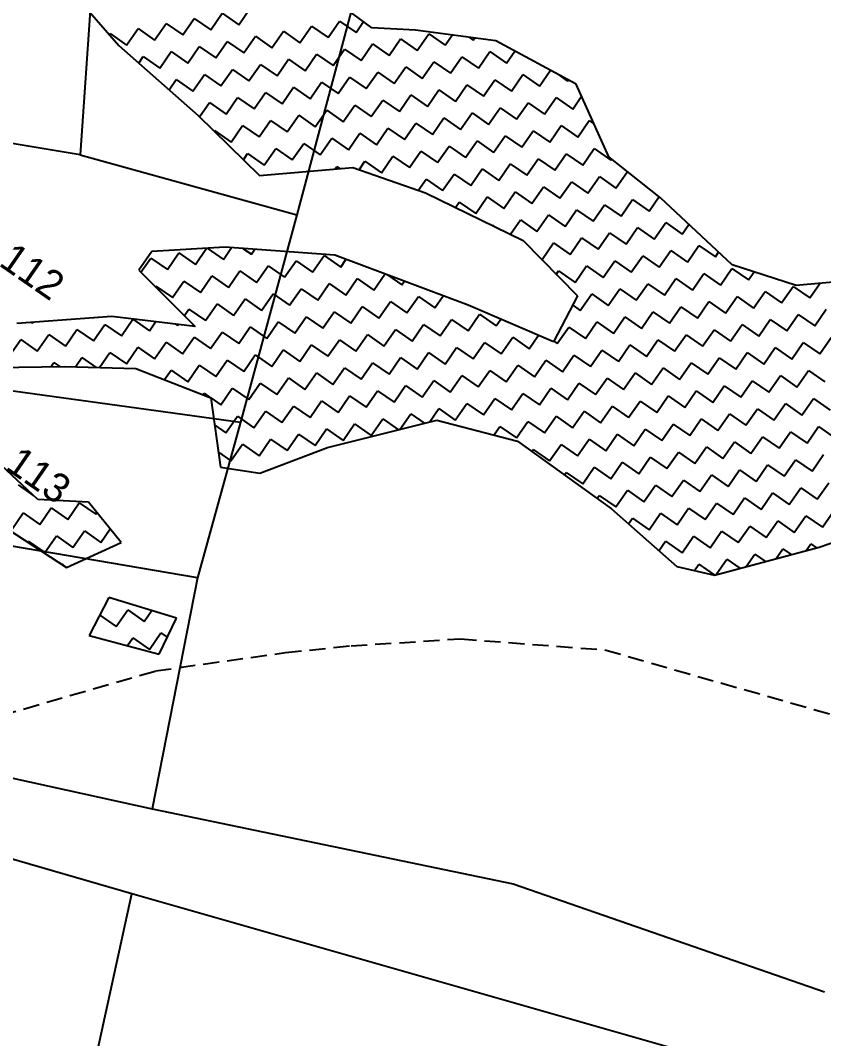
# Model space of a CAD drawing. Header units: metres. Extents: x 282167 to 284586, y 2020907 to 2023042.
# Drawn here: x 283456.2 to 283705.8, y 2021604.4 to 2021920.7 of the extents above; entities that cross this region are included whole.
import ezdxf
from ezdxf.enums import TextEntityAlignment as Align

# ---------------------------------------------------------------- set-up
doc = ezdxf.new("R2010")
doc.units = ezdxf.units.M
doc.header["$MEASUREMENT"] = 0
doc.linetypes.add('DASHED', pattern=[0.75, 0.5, -0.25])
for name, color, linetype in [('LINE_FOOTPATH', 1, 'DASHED'), ('POLY_HATCH', 12, 'Continuous'), ('POLY_PARCEL', 6, 'Continuous'), ('POLY_WATER', 4, 'Continuous'), ('TEXT_PARCEL', 7, 'Continuous')]:
    doc.layers.add(name, color=color, linetype=linetype)
doc.styles.add('TEXT_MAP', font='', dxfattribs={"height": 2.5})
doc.styles.get('TEXT_MAP').set_extended_font_data('Kruti Dev 050')

msp = doc.modelspace()

# ---------------------------------------------------------------- linework, layer by layer
at = {"layer": 'LINE_FOOTPATH', "ltscale": 10}
for p, q in [((283559.02, 2021726.4), (283592.95, 2021728.55)), ((283592.95, 2021728.55), (283637.87, 2021725.11)), ((283538.65, 2021724.31), (283559.02, 2021726.4)), ((283498.18, 2021718.57), (283538.65, 2021724.31)), ((283637.87, 2021725.11), (283709, 2021704.87)), ((283450.03, 2021704.67), (283498.18, 2021718.57))]:
    msp.add_line(p, q, dxfattribs=at)
at = {"layer": 'POLY_HATCH'}
for p, q in [((283466.45, 2021936.34), (283486.82, 2021912.87)), ((283565.47, 2021918.37), (283547.4, 2021931.67)), ((283578.96, 2021917.59), (283565.47, 2021918.37)), ((283603.96, 2021914.29), (283578.96, 2021917.59)), ((283486.82, 2021912.87), (283511.5, 2021891.1)), ((283628.96, 2021900.87), (283603.96, 2021914.29)), ((283639.05, 2021878.3), (283628.96, 2021900.87)), ((283511.5, 2021891.1), (283530.54, 2021872.45)), ((283655.17, 2021865.56), (283639.05, 2021878.3)), ((283530.54, 2021872.45), (283559.55, 2021874.94)), ((283559.55, 2021874.94), (283582.16, 2021867.07)), ((283582.16, 2021867.07), (283612.46, 2021852.31)), ((283677.37, 2021844.73), (283655.17, 2021865.56)), ((283612.46, 2021852.31), (283629.4, 2021835.12)), ((283497.07, 2021848.9), (283493.06, 2021843.11)), ((283519.84, 2021850.26), (283497.07, 2021848.9)), ((283553.91, 2021847.69), (283519.84, 2021850.26)), ((283595.4, 2021832.18), (283553.91, 2021847.69)), ((283493.06, 2021843.11), (283510.52, 2021825.56)), ((283697.25, 2021838.33), (283677.37, 2021844.73)), ((283747.09, 2021842.75), (283697.25, 2021838.33)), ((283629.4, 2021835.12), (283621.86, 2021820.86)), ((283621.86, 2021820.86), (283595.4, 2021832.18)), ((283484.63, 2021828.69), (283455.09, 2021826.56)), ((283510.52, 2021825.56), (283484.63, 2021828.69)), ((283436.89, 2021812.68), (283469.96, 2021813.15)), ((283469.96, 2021813.15), (283492.16, 2021812.56)), ((283492.16, 2021812.56), (283515.46, 2021803.43)), ((283461.63, 2021771.79), (283429.99, 2021801.5)), ((283515.46, 2021803.43), (283518.45, 2021781.88)), ((283551.71, 2021787.99), (283585.63, 2021796.43)), ((283585.63, 2021796.43), (283610.74, 2021789.93)), ((283610.74, 2021789.93), (283639.87, 2021768.97)), ((283530.61, 2021780.02), (283551.71, 2021787.99)), ((283518.45, 2021781.88), (283530.61, 2021780.02)), ((283477.44, 2021770.97), (283461.63, 2021771.79)), ((283487.59, 2021758.43), (283477.44, 2021770.97)), ((283639.87, 2021768.97), (283660.17, 2021751.01)), ((283704.41, 2021757.01), (283729.08, 2021765.62)), ((283452.29, 2021762.62), (283470.56, 2021750.74)), ((283470.56, 2021750.74), (283487.59, 2021758.43)), ((283671.91, 2021748.37), (283704.41, 2021757.01)), ((283660.17, 2021751.01), (283671.91, 2021748.37)), ((283483.77, 2021741.39), (283477.59, 2021729.56)), ((283504.7, 2021734.93), (283483.77, 2021741.39)), ((283499.35, 2021723.84), (283504.7, 2021734.93)), ((283477.59, 2021729.56), (283499.35, 2021723.84))]:
    msp.add_line(p, q, dxfattribs=at)
at = {"layer": 'POLY_HATCH', "linetype": 'Continuous'}
for p, q in [((283515.39, 2021917.72), (283518.96, 2021922.87)), ((283518.96, 2021922.87), (283524.1, 2021919.3)), ((283524.1, 2021919.3), (283527.67, 2021924.45)), ((283497.96, 2021914.56), (283501.53, 2021919.71)), ((283501.53, 2021919.71), (283506.68, 2021916.14)), ((283506.68, 2021916.14), (283510.24, 2021921.29)), ((283510.24, 2021921.29), (283515.39, 2021917.72)), ((283543.11, 2021913.75), (283546.68, 2021918.9)), ((283546.68, 2021918.9), (283551.83, 2021915.33)), ((283551.83, 2021915.33), (283555.39, 2021920.48)), ((283555.39, 2021920.48), (283560.54, 2021916.91)), ((283560.54, 2021916.91), (283562.87, 2021920.28)), ((283483.89, 2021916.24), (283484.1, 2021916.55)), ((283484.1, 2021916.55), (283489.25, 2021912.98)), ((283489.25, 2021912.98), (283492.82, 2021918.13)), ((283492.82, 2021918.13), (283497.96, 2021914.56)), ((283525.69, 2021910.59), (283529.25, 2021915.74)), ((283529.25, 2021915.74), (283534.4, 2021912.17)), ((283534.4, 2021912.17), (283537.97, 2021917.32)), ((283537.97, 2021917.32), (283543.11, 2021913.75)), ((283579.55, 2021911.36), (283583.11, 2021916.51)), ((283583.11, 2021916.51), (283588.26, 2021912.94)), ((283588.26, 2021912.94), (283590.43, 2021916.08)), ((283595.74, 2021915.38), (283596.97, 2021914.52)), ((283596.97, 2021914.52), (283597.41, 2021915.16)), ((283508.26, 2021907.43), (283511.82, 2021912.58)), ((283511.82, 2021912.58), (283516.97, 2021909.01)), ((283516.97, 2021909.01), (283520.54, 2021914.16)), ((283520.54, 2021914.16), (283525.69, 2021910.59)), ((283562.12, 2021908.2), (283565.69, 2021913.35)), ((283565.69, 2021913.35), (283570.83, 2021909.78)), ((283570.83, 2021909.78), (283574.4, 2021914.93)), ((283574.4, 2021914.93), (283579.55, 2021911.36)), ((283493.01, 2021907.41), (283494.4, 2021909.41)), ((283494.4, 2021909.41), (283499.55, 2021905.85)), ((283499.55, 2021905.85), (283503.11, 2021910.99)), ((283503.11, 2021910.99), (283508.26, 2021907.43)), ((283544.69, 2021905.04), (283548.26, 2021910.18)), ((283548.26, 2021910.18), (283553.41, 2021906.62)), ((283553.41, 2021906.62), (283556.97, 2021911.77)), ((283556.97, 2021911.77), (283562.12, 2021908.2)), ((283589.84, 2021904.23), (283593.41, 2021909.38)), ((283593.41, 2021909.38), (283598.55, 2021905.81)), ((283598.55, 2021905.81), (283602.12, 2021910.96)), ((283602.12, 2021910.96), (283607.27, 2021907.39)), ((283607.27, 2021907.39), (283609.86, 2021911.13)), ((283527.27, 2021901.88), (283530.83, 2021907.02)), ((283530.83, 2021907.02), (283535.98, 2021903.46)), ((283535.98, 2021903.46), (283539.55, 2021908.6)), ((283539.55, 2021908.6), (283544.69, 2021905.04)), ((283572.41, 2021901.07), (283575.98, 2021906.21)), ((283575.98, 2021906.21), (283581.13, 2021902.65)), ((283581.13, 2021902.65), (283584.69, 2021907.79)), ((283584.69, 2021907.79), (283589.84, 2021904.23)), ((283509.84, 2021898.71), (283513.41, 2021903.86)), ((283513.41, 2021903.86), (283518.55, 2021900.3)), ((283518.55, 2021900.3), (283522.12, 2021905.44)), ((283522.12, 2021905.44), (283527.27, 2021901.88)), ((283554.99, 2021897.91), (283558.55, 2021903.05)), ((283558.55, 2021903.05), (283563.7, 2021899.49)), ((283563.7, 2021899.49), (283567.27, 2021904.63)), ((283567.27, 2021904.63), (283572.41, 2021901.07)), ((283608.85, 2021898.68), (283612.41, 2021903.82)), ((283612.41, 2021903.82), (283617.56, 2021900.26)), ((283617.56, 2021900.26), (283620.96, 2021905.16)), ((283623.25, 2021903.93), (283626.27, 2021901.84)), ((283502.47, 2021899.07), (283504.69, 2021902.28)), ((283504.69, 2021902.28), (283509.84, 2021898.71)), ((283537.56, 2021894.74), (283541.13, 2021899.89)), ((283541.13, 2021899.89), (283546.27, 2021896.32)), ((283546.27, 2021896.32), (283549.84, 2021901.47)), ((283549.84, 2021901.47), (283554.99, 2021897.91)), ((283591.42, 2021895.51), (283594.99, 2021900.66)), ((283594.99, 2021900.66), (283600.13, 2021897.1)), ((283600.13, 2021897.1), (283603.7, 2021902.24)), ((283603.7, 2021902.24), (283608.85, 2021898.68)), ((283626.27, 2021901.84), (283626.51, 2021902.18)), ((283520.13, 2021891.58), (283523.7, 2021896.73)), ((283523.7, 2021896.73), (283528.85, 2021893.16)), ((283528.85, 2021893.16), (283532.41, 2021898.31)), ((283532.41, 2021898.31), (283537.56, 2021894.74)), ((283573.99, 2021892.35), (283577.56, 2021897.5)), ((283577.56, 2021897.5), (283582.71, 2021893.93)), ((283582.71, 2021893.93), (283586.27, 2021899.08)), ((283586.27, 2021899.08), (283591.42, 2021895.51)), ((283619.14, 2021891.54), (283622.71, 2021896.69)), ((283622.71, 2021896.69), (283627.86, 2021893.12)), ((283627.86, 2021893.12), (283630.63, 2021897.13)), ((283511.9, 2021890.7), (283514.99, 2021895.15)), ((283514.99, 2021895.15), (283520.13, 2021891.58)), ((283556.57, 2021889.19), (283560.13, 2021894.34)), ((283560.13, 2021894.34), (283565.28, 2021890.77)), ((283565.28, 2021890.77), (283568.85, 2021895.92)), ((283568.85, 2021895.92), (283573.99, 2021892.35)), ((283601.72, 2021888.38), (283605.28, 2021893.53)), ((283605.28, 2021893.53), (283610.43, 2021889.96)), ((283610.43, 2021889.96), (283614, 2021895.11)), ((283614, 2021895.11), (283619.14, 2021891.54)), ((283539.14, 2021886.03), (283542.71, 2021891.18)), ((283542.71, 2021891.18), (283547.85, 2021887.61)), ((283547.85, 2021887.61), (283551.42, 2021892.76)), ((283551.42, 2021892.76), (283556.57, 2021889.19)), ((283584.29, 2021885.22), (283587.85, 2021890.37)), ((283587.85, 2021890.37), (283593, 2021886.8)), ((283593, 2021886.8), (283596.57, 2021891.95)), ((283596.57, 2021891.95), (283601.72, 2021888.38)), ((283521.71, 2021882.87), (283525.28, 2021888.02)), ((283525.28, 2021888.02), (283530.43, 2021884.45)), ((283530.43, 2021884.45), (283533.99, 2021889.6)), ((283533.99, 2021889.6), (283539.14, 2021886.03)), ((283566.86, 2021882.06), (283570.43, 2021887.21)), ((283570.43, 2021887.21), (283575.58, 2021883.64)), ((283575.58, 2021883.64), (283579.14, 2021888.79)), ((283579.14, 2021888.79), (283584.29, 2021885.22)), ((283620.72, 2021882.83), (283624.29, 2021887.98)), ((283624.29, 2021887.98), (283629.44, 2021884.41)), ((283629.44, 2021884.41), (283633, 2021889.56)), ((283633, 2021889.56), (283634.47, 2021888.54)), ((283516.44, 2021886.26), (283516.57, 2021886.43)), ((283516.57, 2021886.43), (283521.71, 2021882.87)), ((283549.44, 2021878.9), (283553, 2021884.04)), ((283553, 2021884.04), (283558.15, 2021880.48)), ((283558.15, 2021880.48), (283561.71, 2021885.63)), ((283561.71, 2021885.63), (283566.86, 2021882.06)), ((283603.3, 2021879.67), (283606.86, 2021884.82)), ((283606.86, 2021884.82), (283612.01, 2021881.25)), ((283612.01, 2021881.25), (283615.58, 2021886.4)), ((283615.58, 2021886.4), (283620.72, 2021882.83)), ((283532.01, 2021875.74), (283535.57, 2021880.88)), ((283535.57, 2021880.88), (283540.72, 2021877.32)), ((283540.72, 2021877.32), (283544.29, 2021882.46)), ((283544.29, 2021882.46), (283549.44, 2021878.9)), ((283585.87, 2021876.51), (283589.44, 2021881.65)), ((283589.44, 2021881.65), (283594.58, 2021878.09)), ((283594.58, 2021878.09), (283598.15, 2021883.24)), ((283598.15, 2021883.24), (283603.3, 2021879.67)), ((283631.02, 2021875.7), (283634.58, 2021880.84)), ((283634.58, 2021880.84), (283639.73, 2021877.28)), ((283525.52, 2021877.37), (283526.86, 2021879.3)), ((283526.86, 2021879.3), (283532.01, 2021875.74)), ((283568.44, 2021873.35), (283572.01, 2021878.49)), ((283572.01, 2021878.49), (283577.16, 2021874.93)), ((283577.16, 2021874.93), (283580.72, 2021880.07)), ((283580.72, 2021880.07), (283585.87, 2021876.51)), ((283613.59, 2021872.54), (283617.16, 2021877.68)), ((283617.16, 2021877.68), (283622.3, 2021874.12)), ((283622.3, 2021874.12), (283625.87, 2021879.26)), ((283625.87, 2021879.26), (283631.02, 2021875.7)), ((283639.73, 2021877.28), (283639.94, 2021877.59)), ((283553.98, 2021874.47), (283554.58, 2021875.33)), ((283554.58, 2021875.33), (283555.63, 2021874.61)), ((283561.47, 2021874.28), (283563.3, 2021876.91)), ((283563.3, 2021876.91), (283568.44, 2021873.35)), ((283596.16, 2021869.37), (283599.73, 2021874.52)), ((283599.73, 2021874.52), (283604.88, 2021870.96)), ((283604.88, 2021870.96), (283608.44, 2021876.1)), ((283608.44, 2021876.1), (283613.59, 2021872.54)), ((283579.88, 2021867.86), (283582.3, 2021871.36)), ((283582.3, 2021871.36), (283587.45, 2021867.79)), ((283587.45, 2021867.79), (283591.02, 2021872.94)), ((283591.02, 2021872.94), (283596.16, 2021869.37)), ((283632.6, 2021866.98), (283636.16, 2021872.13)), ((283636.16, 2021872.13), (283641.31, 2021868.57)), ((283641.31, 2021868.57), (283644.87, 2021873.7)), ((283615.17, 2021863.82), (283618.74, 2021868.97)), ((283618.74, 2021868.97), (283623.88, 2021865.4)), ((283623.88, 2021865.4), (283627.45, 2021870.55)), ((283627.45, 2021870.55), (283632.6, 2021866.98)), ((283597.74, 2021860.66), (283601.31, 2021865.81)), ((283601.31, 2021865.81), (283606.46, 2021862.24)), ((283606.46, 2021862.24), (283610.02, 2021867.39)), ((283610.02, 2021867.39), (283615.17, 2021863.82)), ((283642.89, 2021859.85), (283646.46, 2021865)), ((283646.46, 2021865), (283651.61, 2021861.43)), ((283651.61, 2021861.43), (283654.72, 2021865.92)), ((283591.44, 2021862.55), (283592.6, 2021864.23)), ((283592.6, 2021864.23), (283597.74, 2021860.66)), ((283625.47, 2021856.69), (283629.03, 2021861.84)), ((283629.03, 2021861.84), (283634.18, 2021858.27)), ((283634.18, 2021858.27), (283637.74, 2021863.42)), ((283637.74, 2021863.42), (283642.89, 2021859.85)), ((283608.52, 2021854.23), (283611.6, 2021858.68)), ((283611.6, 2021858.68), (283616.75, 2021855.11)), ((283616.75, 2021855.11), (283620.32, 2021860.26)), ((283620.32, 2021860.26), (283625.47, 2021856.69)), ((283602.83, 2021857), (283602.89, 2021857.09)), ((283602.89, 2021857.09), (283603.5, 2021856.67)), ((283644.47, 2021851.14), (283648.04, 2021856.29)), ((283648.04, 2021856.29), (283653.19, 2021852.72)), ((283653.19, 2021852.72), (283656.75, 2021857.87)), ((283656.75, 2021857.87), (283661.9, 2021854.3)), ((283661.9, 2021854.3), (283663.98, 2021857.3)), ((283627.05, 2021847.98), (283630.61, 2021853.12)), ((283630.61, 2021853.12), (283635.76, 2021849.56)), ((283635.76, 2021849.56), (283639.33, 2021854.7)), ((283639.33, 2021854.7), (283644.47, 2021851.14)), ((283510.61, 2021844.85), (283514.12, 2021849.92)), ((283514.28, 2021849.93), (283519.32, 2021846.43)), ((283519.32, 2021846.43), (283521.87, 2021850.11)), ((283525.4, 2021849.84), (283528.04, 2021848.02)), ((283528.04, 2021848.02), (283529.11, 2021849.56)), ((283618.33, 2021846.4), (283621.9, 2021851.54)), ((283621.9, 2021851.54), (283627.05, 2021847.98)), ((283654.77, 2021844.01), (283658.33, 2021849.15)), ((283658.33, 2021849.15), (283663.48, 2021845.59)), ((283663.48, 2021845.59), (283667.05, 2021850.73)), ((283667.05, 2021850.73), (283672.19, 2021847.17)), ((283672.19, 2021847.17), (283673.21, 2021848.63)), ((283493.71, 2021842.45), (283496.75, 2021846.84)), ((283496.75, 2021846.84), (283501.9, 2021843.27)), ((283501.9, 2021843.27), (283505.46, 2021848.42)), ((283505.46, 2021848.42), (283510.61, 2021844.85)), ((283538.33, 2021840.88), (283541.9, 2021846.03)), ((283541.9, 2021846.03), (283547.04, 2021842.46)), ((283547.04, 2021842.46), (283550.61, 2021847.61)), ((283550.61, 2021847.61), (283555.76, 2021844.04)), ((283555.76, 2021844.04), (283557.38, 2021846.39)), ((283618.19, 2021846.5), (283618.33, 2021846.4)), ((283637.34, 2021840.84), (283640.91, 2021845.99)), ((283640.91, 2021845.99), (283646.05, 2021842.42)), ((283646.05, 2021842.42), (283649.62, 2021847.57)), ((283649.62, 2021847.57), (283654.77, 2021844.01)), ((283520.9, 2021837.72), (283524.47, 2021842.87)), ((283524.47, 2021842.87), (283529.62, 2021839.3)), ((283529.62, 2021839.3), (283533.18, 2021844.45)), ((283533.18, 2021844.45), (283538.33, 2021840.88)), ((283622.79, 2021841.83), (283623.48, 2021842.83)), ((283623.48, 2021842.83), (283628.63, 2021839.26)), ((283628.63, 2021839.26), (283632.19, 2021844.41)), ((283632.19, 2021844.41), (283637.34, 2021840.84)), ((283673.77, 2021838.45), (283677.34, 2021843.6)), ((283677.34, 2021843.6), (283682.49, 2021840.03)), ((283682.49, 2021840.03), (283684.21, 2021842.53)), ((283503.48, 2021834.56), (283507.04, 2021839.71)), ((283507.04, 2021839.71), (283512.19, 2021836.14)), ((283512.19, 2021836.14), (283515.76, 2021841.29)), ((283515.76, 2021841.29), (283520.9, 2021837.72)), ((283557.34, 2021835.33), (283560.91, 2021840.48)), ((283560.91, 2021840.48), (283566.05, 2021836.91)), ((283566.05, 2021836.91), (283569.49, 2021841.87)), ((283570.37, 2021841.54), (283574.77, 2021838.49)), ((283574.77, 2021838.49), (283575.54, 2021839.61)), ((283656.35, 2021835.29), (283659.91, 2021840.44)), ((283659.91, 2021840.44), (283665.06, 2021836.87)), ((283665.06, 2021836.87), (283668.63, 2021842.02)), ((283668.63, 2021842.02), (283673.77, 2021838.45)), ((283498.2, 2021837.94), (283498.33, 2021838.13)), ((283498.33, 2021838.13), (283503.48, 2021834.56)), ((283539.91, 2021832.17), (283543.48, 2021837.32)), ((283543.48, 2021837.32), (283548.63, 2021833.75)), ((283548.63, 2021833.75), (283552.19, 2021838.9)), ((283552.19, 2021838.9), (283557.34, 2021835.33)), ((283638.92, 2021832.13), (283642.49, 2021837.28)), ((283642.49, 2021837.28), (283647.63, 2021833.71)), ((283647.63, 2021833.71), (283651.2, 2021838.86)), ((283651.2, 2021838.86), (283656.35, 2021835.29)), ((283684.07, 2021831.32), (283687.63, 2021836.47)), ((283687.63, 2021836.47), (283692.78, 2021832.9)), ((283692.78, 2021832.9), (283696.35, 2021838.05)), ((283696.35, 2021838.05), (283701.5, 2021834.48)), ((283701.5, 2021834.48), (283704.61, 2021838.98)), ((283522.49, 2021829.01), (283526.05, 2021834.15)), ((283526.05, 2021834.15), (283531.2, 2021830.59)), ((283531.2, 2021830.59), (283534.77, 2021835.74)), ((283534.77, 2021835.74), (283539.91, 2021832.17)), ((283567.63, 2021828.2), (283571.2, 2021833.35)), ((283571.2, 2021833.35), (283576.35, 2021829.78)), ((283576.35, 2021829.78), (283579.91, 2021834.93)), ((283579.91, 2021834.93), (283585.06, 2021831.36)), ((283585.06, 2021831.36), (283587.64, 2021835.08)), ((283630.21, 2021830.55), (283633.77, 2021835.7)), ((283633.77, 2021835.7), (283638.92, 2021832.13)), ((283666.64, 2021828.16), (283670.21, 2021833.31)), ((283670.21, 2021833.31), (283675.36, 2021829.74)), ((283675.36, 2021829.74), (283678.92, 2021834.89)), ((283678.92, 2021834.89), (283684.07, 2021831.32)), ((283507.18, 2021828.91), (283508.63, 2021830.99)), ((283508.63, 2021830.99), (283513.77, 2021827.43)), ((283513.77, 2021827.43), (283517.34, 2021832.57)), ((283517.34, 2021832.57), (283522.49, 2021829.01)), ((283550.21, 2021825.04), (283553.77, 2021830.18)), ((283553.77, 2021830.18), (283558.92, 2021826.62)), ((283558.92, 2021826.62), (283562.49, 2021831.76)), ((283562.49, 2021831.76), (283567.63, 2021828.2)), ((283627.85, 2021832.18), (283630.21, 2021830.55)), ((283649.21, 2021825), (283652.78, 2021830.15)), ((283652.78, 2021830.15), (283657.93, 2021826.58)), ((283657.93, 2021826.58), (283661.49, 2021831.73)), ((283661.49, 2021831.73), (283666.64, 2021828.16)), ((283703.08, 2021825.77), (283706.64, 2021830.92)), ((283459.58, 2021826.89), (283459.91, 2021826.66)), ((283459.91, 2021826.66), (283460.1, 2021826.92)), ((283487.63, 2021822.68), (283491.2, 2021827.83)), ((283491.2, 2021827.83), (283496.35, 2021824.27)), ((283496.35, 2021824.27), (283498.27, 2021827.04)), ((283532.78, 2021821.88), (283536.35, 2021827.02)), ((283536.35, 2021827.02), (283541.49, 2021823.46)), ((283541.49, 2021823.46), (283545.06, 2021828.6)), ((283545.06, 2021828.6), (283550.21, 2021825.04)), ((283586.64, 2021822.65), (283590.21, 2021827.79)), ((283590.21, 2021827.79), (283595.35, 2021824.23)), ((283595.35, 2021824.23), (283598.92, 2021829.37)), ((283598.92, 2021829.37), (283604.07, 2021825.81)), ((283604.07, 2021825.81), (283605.49, 2021827.87)), ((283631.79, 2021821.84), (283635.35, 2021826.98)), ((283635.35, 2021826.98), (283640.5, 2021823.42)), ((283640.5, 2021823.42), (283644.07, 2021828.56)), ((283644.07, 2021828.56), (283649.21, 2021825)), ((283685.65, 2021822.61), (283689.22, 2021827.75)), ((283689.22, 2021827.75), (283694.36, 2021824.19)), ((283694.36, 2021824.19), (283697.93, 2021829.34)), ((283697.93, 2021829.34), (283703.08, 2021825.77)), ((283470.21, 2021819.52), (283473.77, 2021824.67)), ((283473.77, 2021824.67), (283478.92, 2021821.1)), ((283478.92, 2021821.1), (283482.48, 2021826.25)), ((283482.48, 2021826.25), (283487.63, 2021822.68)), ((283504.41, 2021826.29), (283505.06, 2021825.85)), ((283505.06, 2021825.85), (283505.3, 2021826.19)), ((283515.35, 2021818.71), (283518.92, 2021823.86)), ((283518.92, 2021823.86), (283524.07, 2021820.29)), ((283524.07, 2021820.29), (283527.63, 2021825.44)), ((283527.63, 2021825.44), (283532.78, 2021821.88)), ((283569.21, 2021819.48), (283572.78, 2021824.63)), ((283572.78, 2021824.63), (283577.93, 2021821.07)), ((283577.93, 2021821.07), (283581.49, 2021826.21)), ((283581.49, 2021826.21), (283586.64, 2021822.65)), ((283623.07, 2021820.26), (283626.64, 2021825.4)), ((283626.64, 2021825.4), (283631.79, 2021821.84)), ((283668.22, 2021819.45), (283671.79, 2021824.59)), ((283671.79, 2021824.59), (283676.94, 2021821.03)), ((283676.94, 2021821.03), (283680.5, 2021826.17)), ((283680.5, 2021826.17), (283685.65, 2021822.61)), ((283452.78, 2021816.36), (283456.34, 2021821.51)), ((283456.34, 2021821.51), (283461.49, 2021817.94)), ((283461.49, 2021817.94), (283465.06, 2021823.09)), ((283465.06, 2021823.09), (283470.21, 2021819.52)), ((283497.93, 2021815.55), (283501.49, 2021820.7)), ((283501.49, 2021820.7), (283506.64, 2021817.13)), ((283506.64, 2021817.13), (283510.21, 2021822.28)), ((283510.21, 2021822.28), (283515.35, 2021818.71)), ((283551.79, 2021816.32), (283555.35, 2021821.47)), ((283555.35, 2021821.47), (283560.5, 2021817.9)), ((283560.5, 2021817.9), (283564.07, 2021823.05)), ((283564.07, 2021823.05), (283569.21, 2021819.48)), ((283596.93, 2021815.51), (283600.5, 2021820.66)), ((283600.5, 2021820.66), (283605.65, 2021817.09)), ((283605.65, 2021817.09), (283609.21, 2021822.24)), ((283609.21, 2021822.24), (283614.36, 2021818.68)), ((283614.36, 2021818.68), (283617.25, 2021822.84)), ((283621.95, 2021821.03), (283623.07, 2021820.26)), ((283650.8, 2021816.28), (283654.36, 2021821.43)), ((283654.36, 2021821.43), (283659.51, 2021817.87)), ((283659.51, 2021817.87), (283663.08, 2021823.01)), ((283663.08, 2021823.01), (283668.22, 2021819.45)), ((283695.94, 2021815.48), (283699.51, 2021820.62)), ((283699.51, 2021820.62), (283704.66, 2021817.06)), ((283704.66, 2021817.06), (283708.22, 2021822.2)), ((283480.83, 2021812.86), (283484.07, 2021817.54)), ((283484.07, 2021817.54), (283489.21, 2021813.97)), ((283489.21, 2021813.97), (283492.78, 2021819.12)), ((283492.78, 2021819.12), (283497.93, 2021815.55)), ((283534.36, 2021813.16), (283537.93, 2021818.31)), ((283537.93, 2021818.31), (283543.07, 2021814.74)), ((283543.07, 2021814.74), (283546.64, 2021819.89)), ((283546.64, 2021819.89), (283551.79, 2021816.32)), ((283579.51, 2021812.35), (283583.07, 2021817.5)), ((283583.07, 2021817.5), (283588.22, 2021813.93)), ((283588.22, 2021813.93), (283591.79, 2021819.08)), ((283591.79, 2021819.08), (283596.93, 2021815.51)), ((283633.37, 2021813.12), (283636.94, 2021818.27)), ((283636.94, 2021818.27), (283642.08, 2021814.7)), ((283642.08, 2021814.7), (283645.65, 2021819.85)), ((283645.65, 2021819.85), (283650.8, 2021816.28)), ((283678.52, 2021812.31), (283682.08, 2021817.46)), ((283682.08, 2021817.46), (283687.23, 2021813.89)), ((283687.23, 2021813.89), (283690.8, 2021819.04)), ((283690.8, 2021819.04), (283695.94, 2021815.48)), ((283465.75, 2021813.09), (283466.64, 2021814.38)), ((283466.64, 2021814.38), (283468.45, 2021813.12)), ((283473.34, 2021813.06), (283475.35, 2021815.96)), ((283475.35, 2021815.96), (283479.78, 2021812.89)), ((283516.93, 2021810), (283520.5, 2021815.15)), ((283520.5, 2021815.15), (283525.65, 2021811.58)), ((283525.65, 2021811.58), (283529.21, 2021816.73)), ((283529.21, 2021816.73), (283534.36, 2021813.16)), ((283562.08, 2021809.19), (283565.65, 2021814.34)), ((283565.65, 2021814.34), (283570.79, 2021810.77)), ((283570.79, 2021810.77), (283574.36, 2021815.92)), ((283574.36, 2021815.92), (283579.51, 2021812.35)), ((283615.94, 2021809.96), (283619.51, 2021815.11)), ((283619.51, 2021815.11), (283624.66, 2021811.54)), ((283624.66, 2021811.54), (283628.22, 2021816.69)), ((283628.22, 2021816.69), (283633.37, 2021813.12)), ((283661.09, 2021809.15), (283664.66, 2021814.3)), ((283664.66, 2021814.3), (283669.8, 2021810.73)), ((283669.8, 2021810.73), (283673.37, 2021815.88)), ((283673.37, 2021815.88), (283678.52, 2021812.31)), ((283501.06, 2021809.08), (283503.07, 2021811.99)), ((283503.07, 2021811.99), (283508.22, 2021808.42)), ((283508.22, 2021808.42), (283511.79, 2021813.57)), ((283511.79, 2021813.57), (283516.93, 2021810)), ((283544.65, 2021806.03), (283548.22, 2021811.18)), ((283548.22, 2021811.18), (283553.37, 2021807.61)), ((283553.37, 2021807.61), (283556.93, 2021812.76)), ((283556.93, 2021812.76), (283562.08, 2021809.19)), ((283598.52, 2021806.8), (283602.08, 2021811.95)), ((283602.08, 2021811.95), (283607.23, 2021808.38)), ((283607.23, 2021808.38), (283610.8, 2021813.53)), ((283610.8, 2021813.53), (283615.94, 2021809.96)), ((283643.66, 2021805.99), (283647.23, 2021811.14)), ((283647.23, 2021811.14), (283652.38, 2021807.57)), ((283652.38, 2021807.57), (283655.94, 2021812.72)), ((283655.94, 2021812.72), (283661.09, 2021809.15)), ((283697.52, 2021806.76), (283701.09, 2021811.91)), ((283701.09, 2021811.91), (283706.24, 2021808.34)), ((283527.23, 2021802.87), (283530.79, 2021808.01)), ((283530.79, 2021808.01), (283535.94, 2021804.45)), ((283535.94, 2021804.45), (283539.51, 2021809.6)), ((283539.51, 2021809.6), (283544.65, 2021806.03)), ((283581.09, 2021803.64), (283584.66, 2021808.79)), ((283584.66, 2021808.79), (283589.8, 2021805.22)), ((283589.8, 2021805.22), (283593.37, 2021810.37)), ((283593.37, 2021810.37), (283598.52, 2021806.8)), ((283626.24, 2021802.83), (283629.8, 2021807.98)), ((283629.8, 2021807.98), (283634.95, 2021804.41)), ((283634.95, 2021804.41), (283638.52, 2021809.56)), ((283638.52, 2021809.56), (283643.66, 2021805.99)), ((283680.1, 2021803.6), (283683.66, 2021808.75)), ((283683.66, 2021808.75), (283688.81, 2021805.18)), ((283688.81, 2021805.18), (283692.38, 2021810.33)), ((283692.38, 2021810.33), (283697.52, 2021806.76)), ((283513.04, 2021804.38), (283513.37, 2021804.85)), ((283513.37, 2021804.85), (283515.36, 2021803.47)), ((283518.51, 2021801.29), (283522.08, 2021806.43)), ((283522.08, 2021806.43), (283527.23, 2021802.87)), ((283563.66, 2021800.48), (283567.23, 2021805.62)), ((283567.23, 2021805.62), (283572.38, 2021802.06)), ((283572.38, 2021802.06), (283575.94, 2021807.21)), ((283575.94, 2021807.21), (283581.09, 2021803.64)), ((283608.81, 2021799.67), (283612.38, 2021804.81)), ((283612.38, 2021804.81), (283617.52, 2021801.25)), ((283617.52, 2021801.25), (283621.09, 2021806.4)), ((283621.09, 2021806.4), (283626.24, 2021802.83)), ((283662.67, 2021800.44), (283666.24, 2021805.59)), ((283666.24, 2021805.59), (283671.38, 2021802.02)), ((283671.38, 2021802.02), (283674.95, 2021807.17)), ((283674.95, 2021807.17), (283680.1, 2021803.6)), ((283515.46, 2021803.4), (283518.51, 2021801.29)), ((283546.24, 2021797.32), (283549.8, 2021802.46)), ((283549.8, 2021802.46), (283554.95, 2021798.9)), ((283554.95, 2021798.9), (283558.51, 2021804.04)), ((283558.51, 2021804.04), (283563.66, 2021800.48)), ((283591.38, 2021796.51), (283594.95, 2021801.65)), ((283594.95, 2021801.65), (283600.1, 2021798.09)), ((283600.1, 2021798.09), (283603.66, 2021803.23)), ((283603.66, 2021803.23), (283608.81, 2021799.67)), ((283645.24, 2021797.28), (283648.81, 2021802.42)), ((283648.81, 2021802.42), (283653.96, 2021798.86)), ((283653.96, 2021798.86), (283657.52, 2021804.01)), ((283657.52, 2021804.01), (283662.67, 2021800.44)), ((283690.39, 2021796.47), (283693.96, 2021801.61)), ((283693.96, 2021801.61), (283699.1, 2021798.05)), ((283699.1, 2021798.05), (283702.67, 2021803.2)), ((283702.67, 2021803.2), (283707.82, 2021799.63)), ((283528.81, 2021794.15), (283532.37, 2021799.3)), ((283532.37, 2021799.3), (283537.52, 2021795.73)), ((283537.52, 2021795.73), (283541.09, 2021800.88)), ((283541.09, 2021800.88), (283546.24, 2021797.32)), ((283574.11, 2021793.56), (283577.52, 2021798.49)), ((283577.52, 2021798.49), (283581.86, 2021795.49)), ((283583.31, 2021795.85), (283586.24, 2021800.07)), ((283586.24, 2021800.07), (283591.38, 2021796.51)), ((283627.82, 2021794.12), (283631.38, 2021799.26)), ((283631.38, 2021799.26), (283636.53, 2021795.7)), ((283636.53, 2021795.7), (283640.1, 2021800.84)), ((283640.1, 2021800.84), (283645.24, 2021797.28)), ((283672.96, 2021793.31), (283676.53, 2021798.45)), ((283676.53, 2021798.45), (283681.68, 2021794.89)), ((283681.68, 2021794.89), (283685.24, 2021800.03)), ((283685.24, 2021800.03), (283690.39, 2021796.47)), ((283516.63, 2021794.97), (283520.1, 2021792.57)), ((283520.1, 2021792.57), (283523.66, 2021797.72)), ((283523.66, 2021797.72), (283528.81, 2021794.15)), ((283556.53, 2021790.18), (283560.1, 2021795.33)), ((283560.1, 2021795.33), (283565.24, 2021791.76)), ((283565.24, 2021791.76), (283568.81, 2021796.91)), ((283568.81, 2021796.91), (283573.77, 2021793.48)), ((283610.39, 2021790.95), (283613.96, 2021796.1)), ((283613.96, 2021796.1), (283619.1, 2021792.54)), ((283619.1, 2021792.54), (283622.67, 2021797.68)), ((283622.67, 2021797.68), (283627.82, 2021794.12)), ((283655.54, 2021790.14), (283659.1, 2021795.29)), ((283659.1, 2021795.29), (283664.25, 2021791.73)), ((283664.25, 2021791.73), (283667.82, 2021796.87)), ((283667.82, 2021796.87), (283672.96, 2021793.31)), ((283539.1, 2021787.02), (283542.67, 2021792.17)), ((283542.67, 2021792.17), (283547.82, 2021788.6)), ((283547.82, 2021788.6), (283551.38, 2021793.75)), ((283551.38, 2021793.75), (283556.53, 2021790.18)), ((283603.38, 2021791.83), (283605.24, 2021794.52)), ((283605.24, 2021794.52), (283610.39, 2021790.95)), ((283638.11, 2021786.98), (283641.68, 2021792.13)), ((283641.68, 2021792.13), (283646.82, 2021788.56)), ((283646.82, 2021788.56), (283650.39, 2021793.71)), ((283650.39, 2021793.71), (283655.54, 2021790.14)), ((283691.97, 2021787.75), (283695.54, 2021792.9)), ((283695.54, 2021792.9), (283700.69, 2021789.34)), ((283700.69, 2021789.34), (283704.25, 2021794.48)), ((283704.25, 2021794.48), (283709.4, 2021790.92)), ((283521.68, 2021783.86), (283525.24, 2021789.01)), ((283525.24, 2021789.01), (283530.39, 2021785.44)), ((283530.39, 2021785.44), (283533.96, 2021790.59)), ((283533.96, 2021790.59), (283539.1, 2021787.02)), ((283620.68, 2021783.82), (283624.25, 2021788.97)), ((283624.25, 2021788.97), (283629.4, 2021785.4)), ((283629.4, 2021785.4), (283632.96, 2021790.55)), ((283632.96, 2021790.55), (283638.11, 2021786.98)), ((283674.55, 2021784.59), (283678.11, 2021789.74)), ((283678.11, 2021789.74), (283683.26, 2021786.17)), ((283683.26, 2021786.17), (283686.83, 2021791.32)), ((283686.83, 2021791.32), (283691.97, 2021787.75)), ((283517.81, 2021786.54), (283521.68, 2021783.86)), ((283615.12, 2021786.78), (283615.54, 2021787.39)), ((283615.54, 2021787.39), (283620.68, 2021783.82)), ((283657.12, 2021781.43), (283660.69, 2021786.58)), ((283660.69, 2021786.58), (283665.83, 2021783.01)), ((283665.83, 2021783.01), (283669.4, 2021788.16)), ((283669.4, 2021788.16), (283674.55, 2021784.59)), ((283702.27, 2021780.62), (283705.83, 2021785.77)), ((283639.69, 2021778.27), (283643.26, 2021783.42)), ((283643.26, 2021783.42), (283648.41, 2021779.85)), ((283648.41, 2021779.85), (283651.97, 2021785)), ((283651.97, 2021785), (283657.12, 2021781.43)), ((283684.84, 2021777.46), (283688.41, 2021782.61)), ((283688.41, 2021782.61), (283693.55, 2021779.04)), ((283693.55, 2021779.04), (283697.12, 2021784.19)), ((283697.12, 2021784.19), (283702.27, 2021780.62)), ((283625.28, 2021779.47), (283625.83, 2021780.26)), ((283625.83, 2021780.26), (283630.98, 2021776.69)), ((283630.98, 2021776.69), (283634.54, 2021781.84)), ((283634.54, 2021781.84), (283639.69, 2021778.27)), ((283667.41, 2021774.3), (283670.98, 2021779.45)), ((283670.98, 2021779.45), (283676.13, 2021775.88)), ((283676.13, 2021775.88), (283679.69, 2021781.03)), ((283679.69, 2021781.03), (283684.84, 2021777.46)), ((283455.54, 2021776.36), (283460.22, 2021773.12)), ((283649.99, 2021771.14), (283653.55, 2021776.28)), ((283653.55, 2021776.28), (283658.7, 2021772.72)), ((283658.7, 2021772.72), (283662.27, 2021777.87)), ((283662.27, 2021777.87), (283667.41, 2021774.3)), ((283703.85, 2021771.91), (283707.41, 2021777.06)), ((283635.45, 2021772.15), (283636.13, 2021773.12)), ((283636.13, 2021773.12), (283641.27, 2021769.56)), ((283641.27, 2021769.56), (283644.84, 2021774.7)), ((283644.84, 2021774.7), (283649.99, 2021771.14)), ((283686.42, 2021768.75), (283689.99, 2021773.89)), ((283689.99, 2021773.89), (283695.13, 2021770.33)), ((283695.13, 2021770.33), (283698.7, 2021775.47)), ((283698.7, 2021775.47), (283703.85, 2021771.91)), ((283470.98, 2021765.66), (283474.54, 2021770.81)), ((283474.54, 2021770.81), (283479.69, 2021767.24)), ((283668.99, 2021765.59), (283672.56, 2021770.73)), ((283672.56, 2021770.73), (283677.71, 2021767.17)), ((283677.71, 2021767.17), (283681.27, 2021772.31)), ((283681.27, 2021772.31), (283686.42, 2021768.75)), ((283453.55, 2021762.5), (283457.12, 2021767.65)), ((283457.12, 2021767.65), (283462.26, 2021764.08)), ((283462.26, 2021764.08), (283465.83, 2021769.23)), ((283465.83, 2021769.23), (283470.98, 2021765.66)), ((283479.69, 2021767.24), (283480.04, 2021767.75)), ((283651.57, 2021762.42), (283655.13, 2021767.57)), ((283655.13, 2021767.57), (283660.28, 2021764)), ((283660.28, 2021764), (283663.85, 2021769.15)), ((283663.85, 2021769.15), (283668.99, 2021765.59)), ((283696.71, 2021761.61), (283700.28, 2021766.76)), ((283700.28, 2021766.76), (283705.43, 2021763.2)), ((283705.43, 2021763.2), (283708.99, 2021768.34)), ((283645.21, 2021764.24), (283646.42, 2021765.99)), ((283646.42, 2021765.99), (283651.57, 2021762.42)), ((283679.29, 2021758.45), (283682.85, 2021763.6)), ((283682.85, 2021763.6), (283688, 2021760.03)), ((283688, 2021760.03), (283691.57, 2021765.18)), ((283691.57, 2021765.18), (283696.71, 2021761.61)), ((283463.84, 2021755.37), (283467.41, 2021760.52)), ((283467.41, 2021760.52), (283472.56, 2021756.95)), ((283472.56, 2021756.95), (283476.12, 2021762.1)), ((283476.12, 2021762.1), (283481.27, 2021758.53)), ((283481.27, 2021758.53), (283484.15, 2021762.68)), ((283661.86, 2021755.29), (283665.43, 2021760.44)), ((283665.43, 2021760.44), (283670.57, 2021756.87)), ((283670.57, 2021756.87), (283674.14, 2021762.02)), ((283674.14, 2021762.02), (283679.29, 2021758.45)), ((283458.47, 2021758.6), (283458.7, 2021758.93)), ((283458.7, 2021758.93), (283463.84, 2021755.37)), ((283654.66, 2021755.89), (283656.71, 2021758.86)), ((283656.71, 2021758.86), (283661.86, 2021755.29)), ((283700.41, 2021755.95), (283701.86, 2021758.05)), ((283701.86, 2021758.05), (283703.65, 2021756.81)), ((283681.73, 2021750.98), (283684.43, 2021754.89)), ((283684.43, 2021754.89), (283687.76, 2021752.58)), ((283691.07, 2021753.46), (283693.15, 2021756.47)), ((283693.15, 2021756.47), (283695.7, 2021754.7)), ((283468.97, 2021751.77), (283468.99, 2021751.8)), ((283468.99, 2021751.8), (283469.98, 2021751.12)), ((283665.66, 2021749.78), (283667.01, 2021751.72)), ((283667.01, 2021751.72), (283671.82, 2021748.39)), ((283672.39, 2021748.49), (283675.72, 2021753.31)), ((283675.72, 2021753.31), (283679.81, 2021750.47)), ((283484.22, 2021741.25), (283484.43, 2021741.1)), ((283484.43, 2021741.1), (283484.48, 2021741.17)), ((283480.92, 2021735.92), (283486.01, 2021732.39)), ((283486.01, 2021732.39), (283489.58, 2021737.54)), ((283489.58, 2021737.54), (283494.73, 2021733.97)), ((283494.73, 2021733.97), (283497.03, 2021737.3)), ((283489.5, 2021726.43), (283491.16, 2021728.82)), ((283491.16, 2021728.82), (283496.31, 2021725.26)), ((283496.31, 2021725.26), (283499.87, 2021730.4)), ((283499.87, 2021730.4), (283501.86, 2021729.03))]:
    msp.add_line(p, q, dxfattribs=at)
at = {"layer": 'POLY_PARCEL'}
for p, q in [((283487.02, 2022054.79), (283474.8, 2021878.88)), ((283576.39, 2021988.53), (283542.1, 2021860.28)), ((283474.8, 2021878.88), (283395.1, 2021892.33)), ((283474.8, 2021878.88), (283542.1, 2021860.28)), ((283542.1, 2021860.28), (283524.62, 2021795.88)), ((283393.02, 2021813.91), (283524.62, 2021795.88)), ((283524.62, 2021795.88), (283511.24, 2021747.52)), ((283511.24, 2021747.52), (283391.27, 2021767.86)), ((283511.24, 2021747.52), (283497.23, 2021675.72)), ((283443.86, 2021434.29), (283490.88, 2021649.34))]:
    msp.add_line(p, q, dxfattribs=at)
at = {"layer": 'POLY_WATER'}
for p, q in [((283391.66, 2021698.94), (283497.23, 2021675.72)), ((283497.23, 2021675.72), (283609.36, 2021652.48)), ((283490.88, 2021649.34), (283439.1, 2021664.35)), ((283688.56, 2021592.92), (283490.88, 2021649.34)), ((283609.36, 2021652.48), (283706.11, 2021618.9))]:
    msp.add_line(p, q, dxfattribs=at)

# ---------------------------------------------------------------- texts
at = {"layer": 'TEXT_PARCEL', "style": 'TEXT_MAP'}
for s, p in [('112', (283460.05, 2021842.77)), ('113', (283462.02, 2021779.43))]:
    msp.add_text(s, height=9.017, rotation=325.2826, dxfattribs=at).set_placement(p, align=Align.MIDDLE)

doc.saveas('drawing.dxf')
